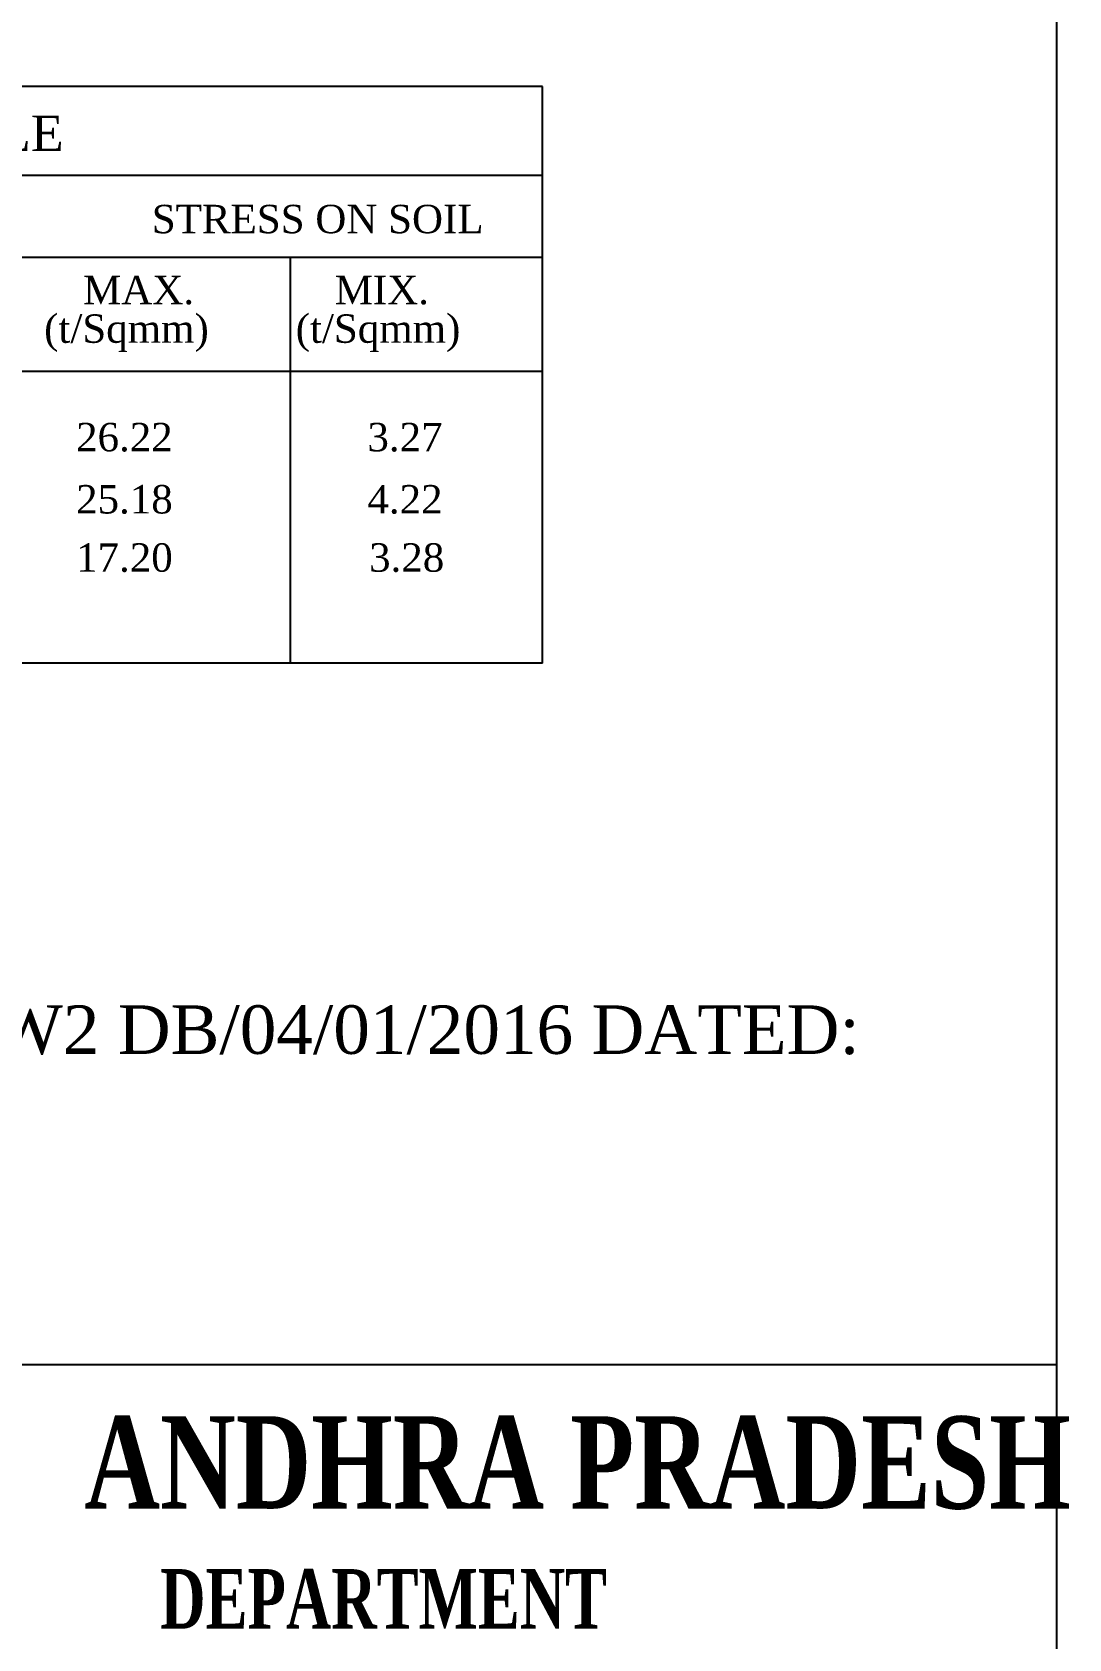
# Model space of a CAD drawing. Header units: inches. Extents: x 90659 to 166790, y -1471827 to -1422100.
# Drawn here: x 161196 to 166664, y -1464393 to -1455918 of the extents above; entities that cross this region are included whole.
import ezdxf
from ezdxf.enums import TextEntityAlignment as Align

# ---------------------------------------------------------------- set-up
doc = ezdxf.new("R2010")
doc.units = ezdxf.units.IN
doc.header["$MEASUREMENT"] = 0
doc.styles.add('style2', font='timesbd.ttf')
doc.styles.add('TIMES NEW ROMAN', font='times.ttf')

msp = doc.modelspace()

# ---------------------------------------------------------------- linework, layer by layer
at = {"color": 3}
for p, q in [((166599.3, -1422100.5), (166599.3, -1471809.9)), ((166599.3, -1422100.5), (166599.3, -1471809.9)), ((154139.8, -1462945.8), (166599.3, -1462945.8))]:
    msp.add_line(p, q, dxfattribs=at)
msp.add_line((166599.3, -1422100.5), (166599.3, -1471809.9))
at = {"linetype": 'ByBlock'}
for p, q in [((163888.2, -1456203.7), (155944.8, -1456203.7)), ((163888.2, -1456203.7), (155944.8, -1456203.7)), ((163888.2, -1459246.6), (163888.2, -1456203.7)), ((163888.2, -1459246.6), (163888.2, -1456203.7)), ((155944.8, -1456672.6), (163888.2, -1456672.6)), ((155944.8, -1456672.6), (163888.2, -1456672.6)), ((163888.2, -1457106.9), (158252.5, -1457106.9)), ((163888.2, -1457106.9), (158252.5, -1457106.9)), ((162558.1, -1459246.6), (162558.1, -1457106.9)), ((162558.1, -1459246.6), (162558.1, -1457106.9)), ((163888.2, -1457707.3), (155944.8, -1457707.3)), ((163888.2, -1457707.3), (155944.8, -1457707.3)), ((163888.2, -1459246.6), (155944.8, -1459246.6)), ((163888.2, -1459246.6), (155944.8, -1459246.6))]:
    msp.add_line(p, q, dxfattribs=at)
at = {"color": 7}
msp.add_line((154139.8, -1462945.8), (166599.3, -1462945.8), dxfattribs=at)
msp.add_lwpolyline([(90659, -1422100.5), (166599.3, -1422100.5), (166599.3, -1471809.9), (90659, -1471809.9)], close=True, dxfattribs=at)

# ---------------------------------------------------------------- texts
at = {"linetype": 'ByBlock', "style": 'TIMES NEW ROMAN'}
for s, height, p in [('STRESS TABLE', 187.5, (159371.9, -1456545.3)), ('STRESS TABLE', 187.5, (159371.9, -1456545.3)), ('STRESS ON SOIL', 150, (161827.4, -1456978.6)), ('STRESS ON SOIL', 150, (161827.4, -1456978.6)), ('   MAX. ', 150, (161295.2, -1457353)), ('   MAX. ', 150, (161295.2, -1457353)), ('   MIX. ', 150, (162622.3, -1457353)), ('   MIX. ', 150, (162622.3, -1457353)), ('(t/Sqmm)', 150, (161259.5, -1457556.5)), ('(t/Sqmm)', 150, (161259.5, -1457556.5)), ('(t/Sqmm)', 150, (162586.6, -1457556.5)), ('(t/Sqmm)', 150, (162586.6, -1457556.5)), ('26.22', 150, (161428, -1458128.9)), ('3.27', 150, (162964.6, -1458128.9)), ('25.18', 150, (161428, -1458456.9)), ('4.22', 150, (162964.6, -1458456.9)), ('17.20', 150, (161428, -1458764.1)), ('3.28', 150, (162973.5, -1458764.1))]:
    msp.add_text(s, height=height, dxfattribs=at).set_placement(p)
at = {"linetype": 'ByBlock', "lineweight": 25, "style": 'TIMES NEW ROMAN'}
msp.add_text('DWG NO/CE(P)/HNSS-C-II/ATP/DW2 DB/04/01/2016 DATED:', height=255.562, dxfattribs=at).set_placement((155257.8, -1461307.3))
at = {"linetype": 'ByBlock', "lineweight": 25, "style": 'style2'}
for s, height, width, p in [(' GOVERNMENT OF                 ANDHRA PRADESH ', 487.592, 0.75, (154000, -1463462.5)), (' GOVERNMENT OF                 ANDHRA PRADESH ', 487.592, 0.75, (154000, -1463462.5)), ('WATER RESOURCES                             DEPARTMENT', 313.452, 0.7, (156108.2, -1464182.1)), ('WATER RESOURCES                             DEPARTMENT', 313.452, 0.7, (156108.2, -1464182.1))]:
    msp.add_text(s, height=height, dxfattribs=dict(at, width=width)).set_placement(p, align=Align.MIDDLE_LEFT)

doc.saveas('drawing.dxf')
